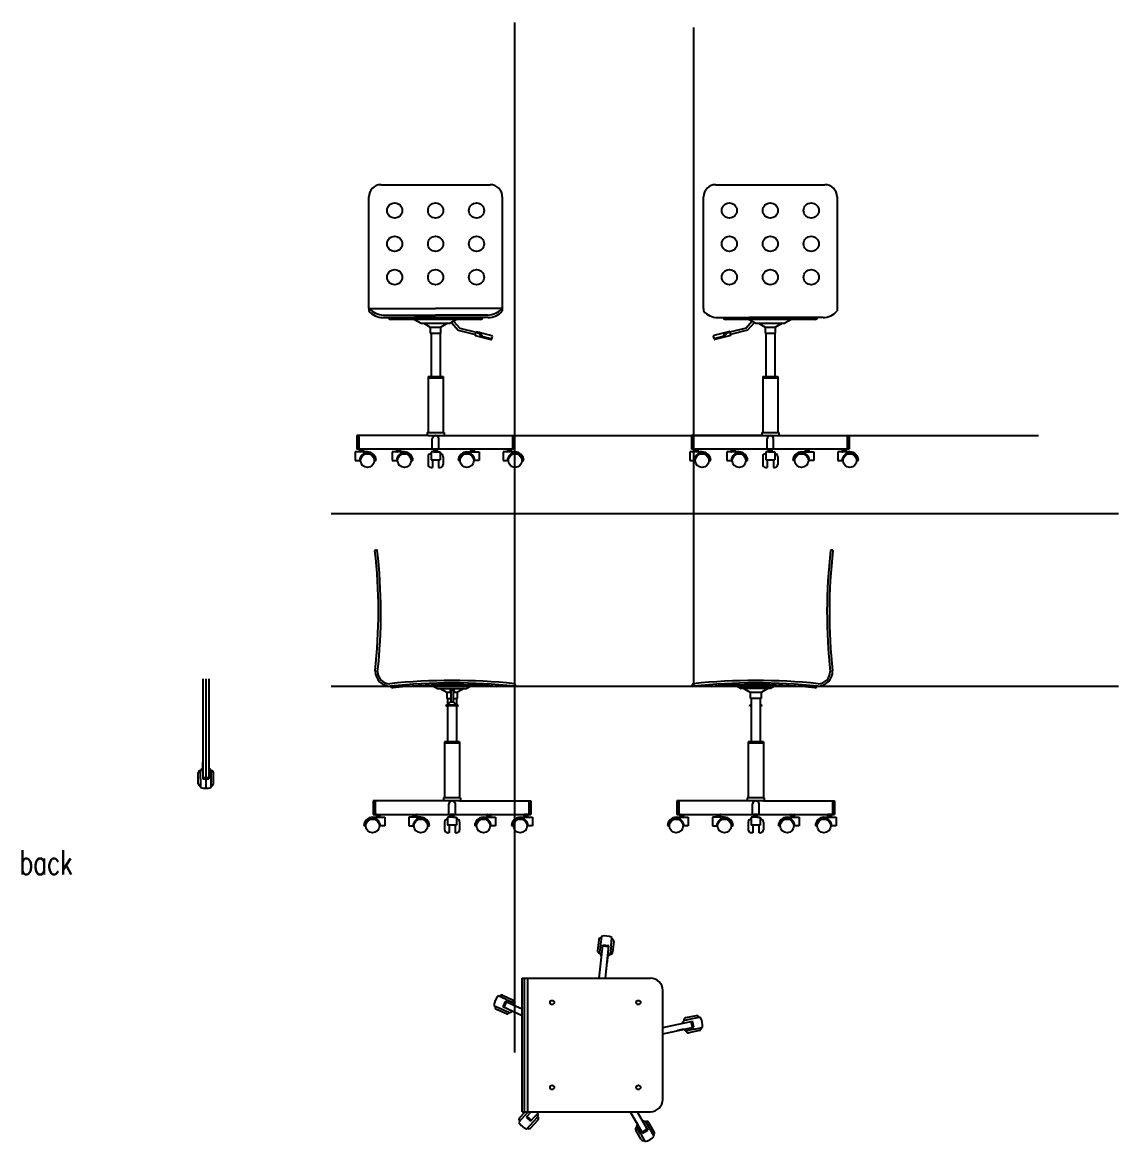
# Model space of a CAD drawing. Header units: millimetres. Extents: x 1638 to 3729, y -103 to 619.
# Drawn here: x 3367.2 to 3728.7, y 250.1 to 619.1 of the extents above; entities that cross this region are included whole.
import ezdxf

# ---------------------------------------------------------------- set-up
doc = ezdxf.new("R2010")
doc.units = ezdxf.units.MM
doc.header["$LTSCALE"] = 100
doc.linetypes.add('CONTINUA', pattern=[0])
doc.layers.get('0').update_dxf_attribs({"plot": 0})
doc.layers.add('PGF-ARREDO', color=73, linetype='Continuous')
doc.layers.add('TESTI', color=8, linetype='Continuous')
doc.styles.add('dim', font='romans.shx', dxfattribs={"width": 0.7})

msp = doc.modelspace()

# ---------------------------------------------------------------- linework, layer by layer
for p, q in [((3485.44, 565.58), (3521.44, 565.58)), ((3595.83, 565.58), (3631.83, 565.58)), ((3481.44, 524.75), (3481.44, 561.58)), ((3525.44, 561.58), (3525.44, 524.75)), ((3591.83, 524.75), (3591.83, 561.58)), ((3635.83, 561.58), (3635.83, 524.75))]:
    msp.add_line(p, q)
for centre, start, end in [((3485.44, 561.58), 90, 180), ((3521.44, 561.58), 0, 90), ((3595.83, 561.58), 90, 180), ((3631.83, 561.58), 0, 90)]:
    msp.add_arc(centre, 4, start, end)
at = {"layer": 'PGF-ARREDO', "color": 7, "linetype": 'CONTINUA', "ltscale": 0.1}
for p, q in [((3481.44, 524.75), (3503.44, 524.75)), ((3481.44, 524.75), (3481.44, 523.95)), ((3525.44, 524.75), (3503.44, 524.75)), ((3525.44, 524.75), (3525.44, 523.95)), ((3591.83, 524.75), (3591.83, 523.95)), ((3635.83, 524.75), (3635.83, 523.95)), ((3486.06, 521.75), (3503.44, 521.75)), ((3486.22, 522.55), (3503.44, 522.55)), ((3518.24, 521.15), (3488.64, 521.15)), ((3503.44, 521.75), (3496.44, 521.75)), ((3496.44, 521.15), (3498.63, 519.91)), ((3520.67, 522.55), (3503.44, 522.55)), ((3520.82, 521.75), (3503.44, 521.75)), ((3503.44, 521.75), (3510.44, 521.75)), ((3510.44, 521.15), (3508.26, 519.91)), ((3509.38, 520.55), (3511.38, 518.29)), ((3596.45, 521.75), (3613.83, 521.75)), ((3628.63, 521.15), (3599.03, 521.15)), ((3607.89, 520.55), (3605.9, 518.29)), ((3613.83, 521.75), (3606.83, 521.75)), ((3606.83, 521.15), (3609.01, 519.91)), ((3631.21, 521.75), (3613.83, 521.75)), ((3613.83, 521.75), (3620.83, 521.75)), ((3620.83, 521.15), (3618.64, 519.91)), ((3498.63, 519.91), (3508.26, 519.91)), ((3499.51, 519.91), (3501.69, 518.66)), ((3501.69, 518.66), (3501.69, 516.66)), ((3501.69, 518.66), (3505.19, 518.66)), ((3501.69, 516.66), (3505.19, 516.66)), ((3501.94, 516.66), (3501.94, 502.37)), ((3504.94, 516.66), (3504.94, 502.37)), ((3507.38, 519.91), (3505.19, 518.66)), ((3505.19, 516.66), (3505.19, 518.66)), ((3508.7, 520.16), (3510.93, 517.58)), ((3510.93, 517.58), (3516.57, 516.15)), ((3511.38, 518.29), (3516.77, 516.93)), ((3516.49, 515.85), (3516.82, 517.15)), ((3516.75, 516.86), (3517.76, 516.61)), ((3516.82, 517.15), (3517.93, 516.88)), ((3516.82, 517.15), (3522.02, 515.84)), ((3518.03, 516.81), (3519.07, 515.5)), ((3600.45, 517.15), (3595.25, 515.84)), ((3599.24, 516.81), (3598.2, 515.5)), ((3600.45, 517.15), (3599.34, 516.88)), ((3600.52, 516.86), (3599.52, 516.61)), ((3600.78, 515.85), (3600.45, 517.15)), ((3605.9, 518.29), (3600.5, 516.93)), ((3606.34, 517.58), (3600.7, 516.15)), ((3608.57, 520.16), (3606.34, 517.58)), ((3609.01, 519.91), (3618.64, 519.91)), ((3609.89, 519.91), (3612.08, 518.66)), ((3612.08, 518.66), (3612.08, 516.66)), ((3612.08, 518.66), (3615.58, 518.66)), ((3612.08, 516.66), (3615.58, 516.66)), ((3612.33, 516.66), (3612.33, 502.37)), ((3615.33, 516.66), (3615.33, 502.37)), ((3617.76, 519.91), (3615.58, 518.66)), ((3615.58, 516.66), (3615.58, 518.66)), ((3516.49, 515.85), (3521.69, 514.53)), ((3517.86, 516.54), (3518.9, 515.24)), ((3519.07, 515.5), (3521.76, 514.82)), ((3519.07, 515.5), (3520.07, 515.25)), ((3521.93, 514.68), (3522.17, 515.6)), ((3595.34, 514.68), (3595.1, 515.6)), ((3598.2, 515.5), (3595.51, 514.82)), ((3600.78, 515.85), (3595.58, 514.53)), ((3598.2, 515.5), (3597.2, 515.25)), ((3599.41, 516.54), (3598.37, 515.24)), ((3500.94, 502.37), (3505.94, 502.37)), ((3500.94, 502.37), (3500.94, 483.87)), ((3500.94, 502.37), (3500.94, 501.87)), ((3500.94, 501.87), (3505.94, 501.87)), ((3504.94, 502.37), (3505.94, 502.37)), ((3505.94, 502.37), (3505.94, 483.87)), ((3611.33, 502.37), (3616.33, 502.37)), ((3611.33, 502.37), (3611.33, 483.87)), ((3611.33, 502.37), (3611.33, 501.87)), ((3611.33, 501.87), (3616.33, 501.87)), ((3616.33, 502.37), (3616.33, 483.87)), ((3500.64, 483.87), (3506.24, 483.87)), ((3500.64, 483.87), (3500.64, 482.87)), ((3506.24, 483.87), (3506.24, 482.87)), ((3611.03, 483.87), (3616.63, 483.87)), ((3611.03, 483.87), (3611.03, 482.87)), ((3616.63, 483.87), (3616.63, 482.87)), ((3500.94, 482.87), (3477.44, 482.87)), ((3477.44, 482.87), (3477.44, 478.37)), ((3478.09, 482.87), (3478.09, 478.37)), ((3500.94, 482.87), (3505.94, 482.87)), ((3502.36, 478.37), (3502.36, 481.85)), ((3504.53, 478.37), (3504.53, 481.85)), ((3505.94, 482.87), (3529.44, 482.87)), ((3528.79, 482.87), (3528.79, 478.37)), ((3529.44, 482.87), (3529.44, 478.37)), ((3611.33, 482.87), (3587.83, 482.87)), ((3587.83, 482.87), (3587.83, 478.37)), ((3588.48, 482.87), (3588.48, 478.37)), ((3611.33, 482.87), (3616.33, 482.87)), ((3612.74, 478.37), (3612.74, 481.85)), ((3614.91, 478.37), (3614.91, 481.85)), ((3616.33, 482.87), (3639.83, 482.87)), ((3639.18, 482.87), (3639.18, 478.37)), ((3639.83, 482.87), (3639.83, 478.37)), ((3476.94, 477.47), (3476.94, 474.62)), ((3480.94, 477.47), (3476.94, 477.47)), ((3529.44, 478.37), (3477.44, 478.37)), ((3478.48, 477.97), (3478.48, 478.27)), ((3478.48, 477.77), (3478.48, 477.57)), ((3478.58, 478.37), (3479.58, 478.37)), ((3478.58, 477.87), (3479.58, 477.87)), ((3479.58, 477.87), (3478.58, 477.87)), ((3479.58, 477.47), (3478.58, 477.47)), ((3479.68, 477.97), (3479.68, 478.27)), ((3479.68, 477.77), (3479.68, 477.57)), ((3489.13, 477.47), (3489.13, 474.62)), ((3493.13, 477.47), (3489.13, 477.47)), ((3490.66, 477.97), (3490.66, 478.27)), ((3490.66, 477.77), (3490.66, 477.57)), ((3490.76, 478.37), (3491.76, 478.37)), ((3491.76, 477.87), (3490.76, 477.87)), ((3490.76, 477.87), (3491.76, 477.87)), ((3491.86, 477.97), (3491.86, 478.27)), ((3491.86, 477.77), (3491.86, 477.57)), ((3501.94, 477.47), (3501.94, 474.84)), ((3502.94, 477.47), (3501.94, 477.47)), ((3501.94, 476.87), (3501.94, 476.87)), ((3502.84, 477.97), (3502.84, 478.27)), ((3502.84, 477.77), (3502.84, 477.57)), ((3502.94, 478.37), (3503.94, 478.37)), ((3502.94, 477.87), (3503.94, 477.87)), ((3503.94, 477.87), (3502.94, 477.87)), ((3502.94, 477.47), (3503.94, 477.47)), ((3503.94, 477.47), (3504.94, 477.47)), ((3504.04, 477.97), (3504.04, 478.27)), ((3504.04, 477.77), (3504.04, 477.57)), ((3504.94, 477.47), (3504.94, 474.84)), ((3504.94, 476.87), (3504.94, 476.87)), ((3513.76, 477.47), (3517.76, 477.47)), ((3515.03, 477.97), (3515.03, 478.27)), ((3515.03, 477.77), (3515.03, 477.57)), ((3516.13, 478.37), (3515.13, 478.37)), ((3515.13, 477.87), (3516.13, 477.87)), ((3516.13, 477.87), (3515.13, 477.87)), ((3516.23, 477.97), (3516.23, 478.27)), ((3516.23, 477.77), (3516.23, 477.57)), ((3517.76, 477.47), (3517.76, 474.62)), ((3525.68, 477.47), (3525.68, 474.62)), ((3529.68, 477.47), (3525.68, 477.47)), ((3527.21, 477.97), (3527.21, 478.27)), ((3527.21, 477.77), (3527.21, 477.57)), ((3528.31, 477.87), (3527.31, 477.87)), ((3527.31, 477.87), (3528.31, 477.87)), ((3528.41, 477.97), (3528.41, 478.27)), ((3528.41, 477.77), (3528.41, 477.57)), ((3587.33, 477.47), (3587.33, 474.62)), ((3591.33, 477.47), (3587.33, 477.47)), ((3639.83, 478.37), (3587.83, 478.37)), ((3588.86, 477.97), (3588.86, 478.27)), ((3588.86, 477.77), (3588.86, 477.57)), ((3588.96, 478.37), (3589.96, 478.37)), ((3588.96, 477.87), (3589.96, 477.87)), ((3589.96, 477.87), (3588.96, 477.87)), ((3589.96, 477.47), (3588.96, 477.47)), ((3590.06, 477.97), (3590.06, 478.27)), ((3590.06, 477.77), (3590.06, 477.57)), ((3599.51, 477.47), (3599.51, 474.62)), ((3603.51, 477.47), (3599.51, 477.47)), ((3601.04, 477.97), (3601.04, 478.27)), ((3601.04, 477.77), (3601.04, 477.57)), ((3601.14, 478.37), (3602.14, 478.37)), ((3602.14, 477.87), (3601.14, 477.87)), ((3601.14, 477.87), (3602.14, 477.87)), ((3602.24, 477.97), (3602.24, 478.27)), ((3602.24, 477.77), (3602.24, 477.57)), ((3612.33, 477.47), (3612.33, 474.84)), ((3613.33, 477.47), (3612.33, 477.47)), ((3612.33, 476.87), (3612.33, 476.87)), ((3613.23, 477.97), (3613.23, 478.27)), ((3613.23, 477.77), (3613.23, 477.57)), ((3613.33, 478.37), (3614.33, 478.37)), ((3613.33, 477.87), (3614.33, 477.87)), ((3614.33, 477.87), (3613.33, 477.87)), ((3613.33, 477.47), (3614.33, 477.47)), ((3614.33, 477.47), (3615.33, 477.47)), ((3614.43, 477.97), (3614.43, 478.27)), ((3614.43, 477.77), (3614.43, 477.57)), ((3615.33, 477.47), (3615.33, 474.84)), ((3615.33, 476.87), (3615.33, 476.87)), ((3624.14, 477.47), (3628.14, 477.47)), ((3625.41, 477.97), (3625.41, 478.27)), ((3625.41, 477.77), (3625.41, 477.57)), ((3626.51, 478.37), (3625.51, 478.37)), ((3625.51, 477.87), (3626.51, 477.87)), ((3626.51, 477.87), (3625.51, 477.87)), ((3626.61, 477.97), (3626.61, 478.27)), ((3626.61, 477.77), (3626.61, 477.57)), ((3628.14, 477.47), (3628.14, 474.62)), ((3636.06, 477.47), (3636.06, 474.62)), ((3640.06, 477.47), (3636.06, 477.47)), ((3637.6, 477.97), (3637.6, 478.27)), ((3637.6, 477.77), (3637.6, 477.57)), ((3638.7, 477.87), (3637.7, 477.87)), ((3637.7, 477.87), (3638.7, 477.87)), ((3638.8, 477.97), (3638.8, 478.27)), ((3638.8, 477.77), (3638.8, 477.57)), ((3476.94, 474.62), (3478.39, 474.62)), ((3483.49, 474.62), (3483.79, 474.62)), ((3489.13, 474.62), (3490.58, 474.62)), ((3495.68, 474.62), (3495.98, 474.62)), ((3500.94, 475.87), (3500.94, 473.37)), ((3501.94, 474.84), (3504.94, 474.84)), ((3501.94, 472.37), (3502.44, 472.37)), ((3502.44, 474.84), (3502.44, 472.37)), ((3504.44, 474.84), (3504.44, 472.37)), ((3504.44, 472.37), (3504.94, 472.37)), ((3505.94, 475.87), (3505.94, 473.37)), ((3511.21, 474.62), (3510.91, 474.62)), ((3517.76, 474.62), (3516.31, 474.62)), ((3525.68, 474.62), (3527.13, 474.62)), ((3532.23, 474.62), (3532.53, 474.62)), ((3587.33, 474.62), (3588.78, 474.62)), ((3593.88, 474.62), (3594.18, 474.62)), ((3599.51, 474.62), (3600.96, 474.62)), ((3606.06, 474.62), (3606.36, 474.62)), ((3611.33, 475.87), (3611.33, 473.37)), ((3612.33, 474.84), (3615.33, 474.84)), ((3612.33, 472.37), (3612.83, 472.37)), ((3612.83, 474.84), (3612.83, 472.37)), ((3614.83, 474.84), (3614.83, 472.37)), ((3614.83, 472.37), (3615.33, 472.37)), ((3616.33, 475.87), (3616.33, 473.37)), ((3621.59, 474.62), (3621.29, 474.62)), ((3628.14, 474.62), (3626.69, 474.62)), ((3636.06, 474.62), (3637.51, 474.62)), ((3642.61, 474.62), (3642.91, 474.62)), ((3483.61, 445.13), (3484.01, 445.13)), ((3634.29, 445.13), (3633.89, 445.13)), ((3426.68, 402.66), (3426.68, 369.68)), ((3427.68, 402.66), (3427.68, 366.56)), ((3428.68, 402.66), (3428.68, 369.68)), ((3502.08, 400.59), (3504.06, 399.46)), ((3504.06, 399.46), (3513.69, 399.46)), ((3504.94, 399.46), (3507.12, 398.22)), ((3508.26, 399.28), (3508.19, 398.43)), ((3508.47, 398.85), (3508.47, 395.06)), ((3508.67, 399.05), (3509.07, 399.05)), ((3509.27, 398.85), (3509.27, 395.06)), ((3509.49, 399.28), (3509.56, 398.43)), ((3512.81, 399.46), (3510.62, 398.22)), ((3515.68, 400.6), (3513.69, 399.46)), ((3602.22, 400.59), (3604.21, 399.46)), ((3613.84, 399.46), (3604.21, 399.46)), ((3605.09, 399.46), (3607.28, 398.21)), ((3612.96, 399.46), (3610.78, 398.21)), ((3615.82, 400.59), (3613.84, 399.46)), ((3506.89, 393.91), (3508.47, 395.06)), ((3507.12, 398.22), (3507.12, 396.22)), ((3507.12, 398.22), (3508.47, 398.22)), ((3507.12, 396.22), (3508.47, 396.22)), ((3507.37, 396.22), (3507.37, 394.27)), ((3508.47, 395.06), (3509.27, 395.06)), ((3509.27, 398.22), (3510.62, 398.22)), ((3509.27, 398.22), (3510.62, 398.22)), ((3509.27, 396.22), (3510.62, 396.22)), ((3510.86, 393.91), (3509.27, 395.06)), ((3510.37, 396.22), (3510.37, 394.27)), ((3510.62, 396.22), (3510.62, 398.22)), ((3610.78, 398.21), (3607.28, 398.21)), ((3607.28, 396.21), (3607.28, 398.21)), ((3610.78, 396.21), (3607.28, 396.21)), ((3607.53, 396.21), (3607.53, 381.93)), ((3610.53, 396.21), (3610.53, 381.93)), ((3610.78, 398.21), (3610.78, 396.21)), ((3506.89, 393.7), (3506.89, 393.91)), ((3507.37, 393.75), (3507.37, 381.93)), ((3510.37, 393.75), (3510.37, 381.93)), ((3510.86, 393.7), (3510.86, 393.91)), ((3607.04, 393.91), (3607.53, 394.26)), ((3607.04, 393.7), (3607.04, 393.91)), ((3611.01, 393.91), (3610.53, 394.26)), ((3611.01, 393.7), (3611.01, 393.91)), ((3506.37, 381.93), (3506.37, 363.43)), ((3511.37, 381.93), (3506.37, 381.93)), ((3511.37, 381.43), (3506.37, 381.43)), ((3511.37, 381.93), (3511.37, 363.43)), ((3511.37, 381.93), (3511.37, 381.43)), ((3606.53, 381.93), (3606.53, 363.43)), ((3611.53, 381.93), (3606.53, 381.93)), ((3611.53, 381.43), (3606.53, 381.43)), ((3611.53, 381.93), (3611.53, 363.43)), ((3611.53, 381.93), (3611.53, 381.43)), ((3426.68, 373.16), (3426.68, 375.16)), ((3425.18, 368.08), (3425.18, 371.68)), ((3425.93, 369.66), (3425.93, 372.2)), ((3425.93, 369.66), (3425.93, 366.86)), ((3426.68, 370.08), (3428.68, 370.08)), ((3426.68, 369.68), (3428.68, 369.68)), ((3429.43, 366.86), (3429.43, 372.2)), ((3430.18, 368.08), (3430.18, 371.68)), ((3427.68, 366.86), (3427.68, 366.56)), ((3506.37, 362.43), (3482.87, 362.43)), ((3482.87, 362.43), (3482.87, 357.93)), ((3483.52, 362.43), (3483.52, 357.93)), ((3506.07, 363.43), (3506.07, 362.43)), ((3511.67, 363.43), (3506.07, 363.43)), ((3511.37, 362.43), (3506.37, 362.43)), ((3511.37, 362.43), (3534.87, 362.43)), ((3511.67, 363.43), (3511.67, 362.43)), ((3534.22, 362.43), (3534.22, 357.93)), ((3534.87, 362.43), (3534.87, 357.93)), ((3606.53, 362.43), (3583.03, 362.43)), ((3583.03, 362.43), (3583.03, 357.93)), ((3583.68, 362.43), (3583.68, 357.93)), ((3606.23, 363.43), (3606.23, 362.43)), ((3611.83, 363.43), (3606.23, 363.43)), ((3611.53, 362.43), (3606.53, 362.43)), ((3611.53, 362.43), (3635.03, 362.43)), ((3611.83, 363.43), (3611.83, 362.43)), ((3634.38, 362.43), (3634.38, 357.93)), ((3635.03, 362.43), (3635.03, 357.93)), ((3507.79, 357.93), (3507.79, 361.4)), ((3509.96, 357.93), (3509.96, 361.4)), ((3607.94, 357.93), (3607.94, 361.4)), ((3610.11, 357.93), (3610.11, 361.4)), ((3482.64, 357.03), (3486.64, 357.03)), ((3482.87, 357.93), (3534.87, 357.93)), ((3483.91, 357.53), (3483.91, 357.83)), ((3483.91, 357.33), (3483.91, 357.13)), ((3484.01, 357.43), (3485.01, 357.43)), ((3485.01, 357.43), (3484.01, 357.43)), ((3485.11, 357.53), (3485.11, 357.83)), ((3485.11, 357.33), (3485.11, 357.13)), ((3486.64, 357.03), (3486.64, 354.18)), ((3494.56, 357.03), (3494.56, 354.18)), ((3498.56, 357.03), (3494.56, 357.03)), ((3496.09, 357.53), (3496.09, 357.83)), ((3496.09, 357.33), (3496.09, 357.13)), ((3497.19, 357.43), (3496.19, 357.43)), ((3496.19, 357.43), (3497.19, 357.43)), ((3497.29, 357.53), (3497.29, 357.83)), ((3497.29, 357.33), (3497.29, 357.13)), ((3506.37, 355.43), (3506.37, 352.93)), ((3507.37, 357.03), (3507.37, 354.4)), ((3508.37, 357.03), (3507.37, 357.03)), ((3507.37, 356.43), (3507.37, 356.43)), ((3510.37, 354.4), (3507.37, 354.4)), ((3507.87, 354.4), (3507.87, 351.93)), ((3508.27, 357.53), (3508.27, 357.83)), ((3508.27, 357.33), (3508.27, 357.13)), ((3509.37, 357.93), (3508.37, 357.93)), ((3509.37, 357.43), (3508.37, 357.43)), ((3508.37, 357.43), (3509.37, 357.43)), ((3509.37, 357.03), (3508.37, 357.03)), ((3509.37, 357.03), (3510.37, 357.03)), ((3509.47, 357.53), (3509.47, 357.83)), ((3509.47, 357.33), (3509.47, 357.13)), ((3509.87, 354.4), (3509.87, 351.93)), ((3510.37, 357.03), (3510.37, 354.4)), ((3510.37, 356.43), (3510.37, 356.43)), ((3511.37, 355.43), (3511.37, 352.93)), ((3519.19, 357.03), (3523.19, 357.03)), ((3520.46, 357.53), (3520.46, 357.83)), ((3520.46, 357.33), (3520.46, 357.13)), ((3520.56, 357.43), (3521.56, 357.43)), ((3521.56, 357.43), (3520.56, 357.43)), ((3521.66, 357.53), (3521.66, 357.83)), ((3521.66, 357.33), (3521.66, 357.13)), ((3523.19, 357.03), (3523.19, 354.18)), ((3531.37, 357.03), (3535.37, 357.03)), ((3532.64, 357.53), (3532.64, 357.83)), ((3532.64, 357.33), (3532.64, 357.13)), ((3533.74, 357.93), (3532.74, 357.93)), ((3533.74, 357.43), (3532.74, 357.43)), ((3532.74, 357.43), (3533.74, 357.43)), ((3532.74, 357.03), (3533.74, 357.03)), ((3533.84, 357.53), (3533.84, 357.83)), ((3533.84, 357.33), (3533.84, 357.13)), ((3535.37, 357.03), (3535.37, 354.18)), ((3582.79, 357.03), (3586.79, 357.03)), ((3583.03, 357.93), (3635.03, 357.93)), ((3584.06, 357.53), (3584.06, 357.83)), ((3584.06, 357.33), (3584.06, 357.13)), ((3584.16, 357.43), (3585.16, 357.43)), ((3585.16, 357.43), (3584.16, 357.43)), ((3585.26, 357.53), (3585.26, 357.83)), ((3585.26, 357.33), (3585.26, 357.13)), ((3586.79, 357.03), (3586.79, 354.18)), ((3594.71, 357.03), (3594.71, 354.18)), ((3598.71, 357.03), (3594.71, 357.03)), ((3596.24, 357.53), (3596.24, 357.83)), ((3596.24, 357.33), (3596.24, 357.13)), ((3597.34, 357.43), (3596.34, 357.43)), ((3596.34, 357.43), (3597.34, 357.43)), ((3597.44, 357.53), (3597.44, 357.83)), ((3597.44, 357.33), (3597.44, 357.13)), ((3606.53, 355.43), (3606.53, 352.93)), ((3607.53, 357.03), (3607.53, 354.39)), ((3608.53, 357.03), (3607.53, 357.03)), ((3607.53, 356.43), (3607.53, 356.43)), ((3610.53, 354.39), (3607.53, 354.39)), ((3608.03, 354.39), (3608.03, 351.93)), ((3608.43, 357.53), (3608.43, 357.83)), ((3608.43, 357.33), (3608.43, 357.13)), ((3609.53, 357.93), (3608.53, 357.93)), ((3609.53, 357.43), (3608.53, 357.43)), ((3608.53, 357.43), (3609.53, 357.43)), ((3609.53, 357.03), (3608.53, 357.03)), ((3609.53, 357.03), (3610.53, 357.03)), ((3609.63, 357.53), (3609.63, 357.83)), ((3609.63, 357.33), (3609.63, 357.13)), ((3610.03, 354.39), (3610.03, 351.93)), ((3610.53, 357.03), (3610.53, 354.39)), ((3610.53, 356.43), (3610.53, 356.43)), ((3611.53, 355.43), (3611.53, 352.93)), ((3619.34, 357.03), (3623.34, 357.03)), ((3620.61, 357.53), (3620.61, 357.83)), ((3620.61, 357.33), (3620.61, 357.13)), ((3620.71, 357.43), (3621.71, 357.43)), ((3621.71, 357.43), (3620.71, 357.43)), ((3621.81, 357.53), (3621.81, 357.83)), ((3621.81, 357.33), (3621.81, 357.13)), ((3623.34, 357.03), (3623.34, 354.18)), ((3631.53, 357.03), (3635.53, 357.03)), ((3632.79, 357.53), (3632.79, 357.83)), ((3632.79, 357.33), (3632.79, 357.13)), ((3633.89, 357.93), (3632.89, 357.93)), ((3633.89, 357.43), (3632.89, 357.43)), ((3632.89, 357.43), (3633.89, 357.43)), ((3632.89, 357.03), (3633.89, 357.03)), ((3633.99, 357.53), (3633.99, 357.83)), ((3633.99, 357.33), (3633.99, 357.13)), ((3635.53, 357.03), (3635.53, 354.18)), ((3480.09, 354.18), (3479.79, 354.18)), ((3486.64, 354.18), (3485.19, 354.18)), ((3494.56, 354.18), (3496.01, 354.18)), ((3501.11, 354.18), (3501.41, 354.18)), ((3507.87, 351.93), (3507.37, 351.93)), ((3510.37, 351.93), (3509.87, 351.93)), ((3516.64, 354.18), (3516.34, 354.18)), ((3523.19, 354.18), (3521.74, 354.18)), ((3528.82, 354.18), (3528.52, 354.18)), ((3535.37, 354.18), (3533.92, 354.18)), ((3580.24, 354.18), (3579.94, 354.18)), ((3586.79, 354.18), (3585.34, 354.18)), ((3594.71, 354.18), (3596.16, 354.18)), ((3601.26, 354.18), (3601.56, 354.18)), ((3608.03, 351.93), (3607.53, 351.93)), ((3610.53, 351.93), (3610.03, 351.93)), ((3616.79, 354.18), (3616.49, 354.18)), ((3623.34, 354.18), (3621.89, 354.18)), ((3628.98, 354.18), (3628.68, 354.18)), ((3635.53, 354.18), (3634.08, 354.18)), ((3558.1, 317.75), (3557.54, 312.44)), ((3561.29, 314.6), (3561.58, 317.39)), ((3557.23, 316.62), (3556.85, 313.04)), ((3557.41, 303.96), (3558.55, 314.87)), ((3560.5, 314.27), (3558.51, 314.48)), ((3560.54, 314.66), (3558.55, 314.87)), ((3559.42, 303.96), (3560.54, 314.66)), ((3561.29, 314.6), (3561.02, 312.07)), ((3562.2, 316.1), (3561.83, 312.52)), ((3560.18, 311.2), (3559.97, 309.21)), ((3532, 259.96), (3532, 303.96)), ((3532, 303.96), (3574.33, 303.96)), ((3532.81, 259.96), (3532.81, 303.96)), ((3533.87, 259.96), (3533.87, 303.96)), ((3578.33, 263.96), (3578.33, 299.96)), ((3526.67, 296.99), (3524.11, 298.12)), ((3525.52, 298.32), (3528.81, 296.85)), ((3526.37, 296.29), (3525.56, 294.47)), ((3526.74, 296.13), (3525.93, 294.3)), ((3532, 293.79), (3526.37, 296.29)), ((3526.67, 296.99), (3528.99, 295.95)), ((3522.68, 294.93), (3527.56, 292.75)), ((3523.49, 293.75), (3526.78, 292.28)), ((3532, 291.6), (3525.56, 294.47)), ((3589.41, 291.6), (3585.89, 290.85)), ((3578.33, 287.71), (3588.16, 289.8)), ((3578.33, 285.67), (3588.57, 287.84)), ((3590.75, 291.12), (3585.53, 290.01)), ((3588.18, 287.76), (3587.77, 289.72)), ((3588.57, 287.84), (3588.16, 289.8)), ((3585.16, 287.12), (3583.21, 286.7)), ((3588.74, 287.11), (3586.26, 286.59)), ((3590.45, 286.71), (3586.93, 285.96)), ((3588.74, 287.11), (3591.48, 287.7)), ((3532.72, 258.61), (3530.85, 256.53)), ((3531.1, 257.94), (3532.93, 259.96)), ((3532, 259.96), (3574.33, 259.96)), ((3532.72, 258.61), (3533.94, 259.96)), ((3534.95, 259.96), (3533.29, 258.12)), ((3533.55, 258.42), (3535.04, 257.08)), ((3537.64, 259.96), (3534.77, 256.78)), ((3567.65, 259.96), (3571.73, 252.9)), ((3569.96, 259.96), (3573.46, 253.9)), ((3533.29, 258.12), (3534.77, 256.78)), ((3533.45, 254.19), (3537.02, 258.16)), ((3534.82, 254.59), (3537.23, 257.27)), ((3569.98, 255.92), (3568.98, 257.65)), ((3571.09, 252.51), (3569.81, 254.71)), ((3575.52, 251.84), (3572.85, 256.46)), ((3575.56, 253.26), (3573.76, 256.38)), ((3571.23, 250.76), (3569.43, 253.88)), ((3571.09, 252.51), (3572.49, 250.09)), ((3571.53, 253.25), (3573.26, 254.25)), ((3571.73, 252.9), (3573.46, 253.9))]:
    msp.add_line(p, q, dxfattribs=at)
for centre, radius in [((3489.94, 557.08), 2.5), ((3503.44, 557.08), 2.5), ((3516.94, 557.08), 2.5), ((3600.33, 557.08), 2.5), ((3613.83, 557.08), 2.5), ((3627.33, 557.08), 2.5), ((3489.94, 546.08), 2.5), ((3503.44, 546.08), 2.5), ((3516.94, 546.08), 2.5), ((3600.33, 546.08), 2.5), ((3613.83, 546.08), 2.5), ((3627.33, 546.08), 2.5), ((3489.94, 535.08), 2.5), ((3503.44, 535.08), 2.5), ((3516.94, 535.08), 2.5), ((3600.33, 535.08), 2.5), ((3613.83, 535.08), 2.5), ((3627.33, 535.08), 2.5), ((3480.94, 474.62), 2.25), ((3493.13, 474.62), 2.25), ((3513.76, 474.62), 2.25), ((3529.68, 474.62), 2.25), ((3591.33, 474.62), 2.25), ((3603.51, 474.62), 2.25), ((3624.14, 474.62), 2.25), ((3640.06, 474.62), 2.25), ((3482.64, 354.18), 2.25), ((3498.56, 354.18), 2.25), ((3519.19, 354.18), 2.25), ((3531.37, 354.18), 2.25), ((3582.79, 354.18), 2.25), ((3598.71, 354.18), 2.25), ((3619.34, 354.18), 2.25), ((3631.53, 354.18), 2.25), ((3541.87, 295.96), 0.7), ((3570.33, 295.96), 0.7), ((3541.87, 267.96), 0.7), ((3570.33, 267.96), 0.7)]:
    msp.add_circle(centre, radius, dxfattribs=at)
for centre, radius, start, end in [((3487.22, 531), 8.51, 227.2738, 263.2426), ((3519.67, 531), 8.51, 276.7574, 312.7262), ((3486.23, 528.05), 6.31, 220.6087, 268.4559), ((3488.64, 521.85), 0.7, 188.1852, 270), ((3518.24, 521.85), 0.7, 270, 351.8148), ((3520.65, 528.05), 6.31, 271.5441, 319.3913), ((3596.62, 528.05), 6.31, 220.6087, 268.4559), ((3599.03, 521.85), 0.7, 188.1852, 270), ((3628.63, 521.85), 0.7, 270, 351.8148), ((3631.04, 528.05), 6.31, 271.5441, 319.3913), ((3517.88, 516.68), 0.2, 38.4757, 75.8156), ((3599.39, 516.68), 0.2, 104.1844, 141.5243), ((3517.71, 516.42), 0.2, 38.4757, 75.8156), ((3521.74, 514.73), 0.2, 255.8156, 345.8156), ((3521.71, 514.63), 0.2, 0.2931, 75.8156), ((3521.97, 515.65), 0.2, 345.8156, 75.8156), ((3595.3, 515.65), 0.2, 104.1844, 194.1844), ((3595.53, 514.73), 0.2, 194.1844, 284.1844), ((3595.56, 514.63), 0.2, 104.1844, 179.7069), ((3599.56, 516.42), 0.2, 104.1844, 141.5243), ((3503.44, 481.79), 1.08, 3.1218, 176.8782), ((3613.83, 481.79), 1.08, 3.1218, 176.8782), ((3480.94, 474.62), 2.55, 0, 180), ((3478.58, 478.27), 0.1, 90, 180), ((3478.58, 477.97), 0.1, 180, 270), ((3478.58, 477.77), 0.1, 90, 180), ((3478.58, 477.57), 0.1, 180, 270), ((3479.58, 478.27), 0.1, 0, 90), ((3479.58, 477.97), 0.1, 270, 0), ((3479.58, 477.77), 0.1, 360, 90), ((3479.58, 477.57), 0.1, 270, 360), ((3480.94, 474.62), 2.85, 0, 90), ((3493.13, 474.62), 2.55, 0, 180), ((3490.76, 478.27), 0.1, 90, 180), ((3490.76, 477.97), 0.1, 180, 270), ((3490.76, 477.77), 0.1, 90, 180), ((3490.76, 477.57), 0.1, 180, 270), ((3491.76, 478.27), 0.1, 0, 90), ((3491.76, 477.97), 0.1, 270, 0), ((3491.76, 477.77), 0.1, 0, 90), ((3491.76, 477.57), 0.1, 270, 0), ((3493.13, 474.62), 2.85, 0, 90), ((3501.94, 475.87), 1, 90, 180), ((3502.94, 478.27), 0.1, 90, 180), ((3502.94, 477.97), 0.1, 180, 270), ((3502.94, 477.77), 0.1, 90, 180), ((3502.94, 477.57), 0.1, 180, 270), ((3503.94, 478.27), 0.1, 0, 90), ((3503.94, 477.97), 0.1, 270, 0), ((3503.94, 477.77), 0.1, 360, 90), ((3503.94, 477.57), 0.1, 270, 360), ((3504.94, 475.87), 1, 360, 90), ((3513.76, 474.62), 2.85, 90, 180), ((3513.76, 474.62), 2.55, 0, 180), ((3515.13, 478.27), 0.1, 90, 180), ((3515.13, 477.97), 0.1, 180, 270), ((3515.13, 477.77), 0.1, 90, 180), ((3515.13, 477.57), 0.1, 180, 270), ((3516.13, 478.27), 0.1, 0, 90), ((3516.13, 477.97), 0.1, 270, 0), ((3516.13, 477.77), 0.1, 360, 90), ((3516.13, 477.57), 0.1, 270, 360), ((3529.68, 474.62), 2.55, 0, 180), ((3527.31, 478.27), 0.1, 90, 180), ((3527.31, 477.97), 0.1, 180, 270), ((3527.31, 477.77), 0.1, 90, 180), ((3527.31, 477.57), 0.1, 180, 270), ((3528.31, 478.27), 0.1, 0, 90), ((3528.31, 477.97), 0.1, 270, 0), ((3528.31, 477.77), 0.1, 0, 90), ((3528.31, 477.57), 0.1, 270, 0), ((3529.68, 474.62), 2.85, 0, 90), ((3591.33, 474.62), 2.55, 0, 180), ((3588.96, 478.27), 0.1, 90, 180), ((3588.96, 477.97), 0.1, 180, 270), ((3588.96, 477.77), 0.1, 90, 180), ((3588.96, 477.57), 0.1, 180, 270), ((3589.96, 478.27), 0.1, 0, 90), ((3589.96, 477.97), 0.1, 270, 0), ((3589.96, 477.77), 0.1, 360, 90), ((3589.96, 477.57), 0.1, 270, 360), ((3591.33, 474.62), 2.85, 0, 90), ((3603.51, 474.62), 2.55, 0, 180), ((3601.14, 478.27), 0.1, 90, 180), ((3601.14, 477.97), 0.1, 180, 270), ((3601.14, 477.77), 0.1, 90, 180), ((3601.14, 477.57), 0.1, 180, 270), ((3602.14, 478.27), 0.1, 0, 90), ((3602.14, 477.97), 0.1, 270, 0), ((3602.14, 477.77), 0.1, 0, 90), ((3602.14, 477.57), 0.1, 270, 0), ((3603.51, 474.62), 2.85, 0, 90), ((3612.33, 475.87), 1, 90, 180), ((3613.33, 478.27), 0.1, 90, 180), ((3613.33, 477.97), 0.1, 180, 270), ((3613.33, 477.77), 0.1, 90, 180), ((3613.33, 477.57), 0.1, 180, 270), ((3614.33, 478.27), 0.1, 0, 90), ((3614.33, 477.97), 0.1, 270, 0), ((3614.33, 477.77), 0.1, 360, 90), ((3614.33, 477.57), 0.1, 270, 360), ((3615.33, 475.87), 1, 360, 90), ((3624.14, 474.62), 2.85, 90, 180), ((3624.14, 474.62), 2.55, 0, 180), ((3625.51, 478.27), 0.1, 90, 180), ((3625.51, 477.97), 0.1, 180, 270), ((3625.51, 477.77), 0.1, 90, 180), ((3625.51, 477.57), 0.1, 180, 270), ((3626.51, 478.27), 0.1, 0, 90), ((3626.51, 477.97), 0.1, 270, 0), ((3626.51, 477.77), 0.1, 360, 90), ((3626.51, 477.57), 0.1, 270, 360), ((3640.06, 474.62), 2.55, 0, 180), ((3637.7, 478.27), 0.1, 90, 180), ((3637.7, 477.97), 0.1, 180, 270), ((3637.7, 477.77), 0.1, 90, 180), ((3637.7, 477.57), 0.1, 180, 270), ((3638.7, 478.27), 0.1, 0, 90), ((3638.7, 477.97), 0.1, 270, 0), ((3638.7, 477.77), 0.1, 0, 90), ((3638.7, 477.57), 0.1, 270, 0), ((3640.06, 474.62), 2.85, 0, 90), ((3501.94, 473.37), 1, 180, 270), ((3504.94, 473.37), 1, 270, 360), ((3612.33, 473.37), 1, 180, 270), ((3615.33, 473.37), 1, 270, 360), ((3483.61, 444.93), 0.2, 90, 186.2512), ((3308.29, 424.68), 176.29, 353.6763, 6.5906), ((3484.01, 444.93), 0.2, 6.2335, 90), ((3307.27, 424.58), 178.11, 353.7088, 6.5694), ((3810.63, 424.57), 178.11, 173.4306, 186.2912), ((3809.61, 424.67), 176.29, 173.4094, 186.3237), ((3633.89, 444.93), 0.2, 90, 173.7665), ((3634.29, 444.93), 0.2, 353.7488, 90), ((3488.51, 405.26), 5, 180, 270), ((3488.31, 405.06), 4, 180, 270), ((3629.39, 405.26), 5, 270, 0), ((3629.59, 405.06), 4, 270, 0), ((3508.87, 200.6), 201.51, 84.1414, 95.8586), ((3508.97, 201.11), 200.2, 84.1316, 95.8684), ((3508.97, 201.31), 200, 84.1316, 95.8684), ((3489.29, 400.44), 0.7, 193.9588, 275.6464), ((3508.97, 201.31), 199.4, 85.8549, 95.6464), ((3508.46, 399.26), 0.2, 90, 175.4103), ((3508.67, 398.85), 0.2, 90, 180), ((3509.07, 398.85), 0.2, 360, 90), ((3509.29, 399.26), 0.2, 4.5897, 90), ((3523.44, 400.88), 0.7, 265.8549, 347.5425), ((3529.44, 400.66), 0.4, 270, 90), ((3588.46, 400.66), 0.4, 90, 270), ((3609.03, 200.6), 201.51, 84.1414, 95.8586), ((3608.93, 201.11), 200.2, 84.1316, 95.8684), ((3608.93, 201.31), 200, 84.1316, 95.8684), ((3594.46, 400.88), 0.7, 192.4575, 274.1451), ((3608.93, 201.31), 199.4, 84.3536, 94.1451), ((3628.61, 400.44), 0.7, 264.3536, 346.0412), ((3508.39, 398.42), 0.2, 175.4103, 270), ((3509.36, 398.42), 0.2, 270, 4.5897), ((3508.87, 376.92), 17.11, 83.3365, 96.6635), ((3508.87, 376.7), 17.11, 83.3365, 96.6635), ((3609.03, 376.92), 17.11, 95.0285, 96.6635), ((3609.03, 376.7), 17.11, 95.0285, 96.6635), ((3609.03, 376.92), 17.11, 83.3365, 84.9715), ((3609.03, 376.7), 17.11, 83.3365, 84.9715), ((3427.43, 371.69), 1.65, 117.0559, 147.5608), ((3427.93, 371.69), 1.65, 32.4392, 62.9441), ((3425.88, 371.68), 0.7, 90, 180), ((3426.63, 372.2), 0.7, 147.5608, 180), ((3428.73, 372.2), 0.7, 0, 32.4392), ((3429.48, 371.68), 0.7, 360, 90), ((3425.88, 368.08), 0.7, 180, 270), ((3427.68, 371.82), 5.25, 250.5448, 289.4552), ((3429.48, 368.08), 0.7, 270, 360), ((3508.87, 361.34), 1.08, 3.1218, 176.8782), ((3609.03, 361.34), 1.08, 3.1218, 176.8782), ((3482.64, 354.18), 2.85, 90, 180), ((3482.64, 354.18), 2.55, 0, 180), ((3484.01, 357.83), 0.1, 90, 180), ((3484.01, 357.53), 0.1, 180, 270), ((3484.01, 357.33), 0.1, 90, 180), ((3484.01, 357.13), 0.1, 180, 270), ((3485.01, 357.83), 0.1, 0, 90), ((3485.01, 357.53), 0.1, 270, 0), ((3485.01, 357.33), 0.1, 360, 90), ((3485.01, 357.13), 0.1, 270, 360), ((3498.56, 354.18), 2.55, 0, 180), ((3496.19, 357.83), 0.1, 90, 180), ((3496.19, 357.53), 0.1, 180, 270), ((3496.19, 357.33), 0.1, 90, 180), ((3496.19, 357.13), 0.1, 180, 270), ((3497.19, 357.83), 0.1, 0, 90), ((3497.19, 357.53), 0.1, 270, 0), ((3497.19, 357.33), 0.1, 0, 90), ((3497.19, 357.13), 0.1, 270, 0), ((3498.56, 354.18), 2.85, 0, 90), ((3507.37, 355.43), 1, 90, 180), ((3508.37, 357.83), 0.1, 90, 180), ((3508.37, 357.53), 0.1, 180, 270), ((3508.37, 357.33), 0.1, 90, 180), ((3508.37, 357.13), 0.1, 180, 270), ((3509.37, 357.83), 0.1, 0, 90), ((3509.37, 357.53), 0.1, 270, 0), ((3509.37, 357.33), 0.1, 0, 90), ((3509.37, 357.13), 0.1, 270, 0), ((3510.37, 355.43), 1, 0, 90), ((3519.19, 354.18), 2.85, 90, 180), ((3519.19, 354.18), 2.55, 0, 180), ((3520.56, 357.83), 0.1, 90, 180), ((3520.56, 357.53), 0.1, 180, 270), ((3520.56, 357.33), 0.1, 90, 180), ((3520.56, 357.13), 0.1, 180, 270), ((3521.56, 357.83), 0.1, 0, 90), ((3521.56, 357.53), 0.1, 270, 0), ((3521.56, 357.33), 0.1, 360, 90), ((3521.56, 357.13), 0.1, 270, 360), ((3531.37, 354.18), 2.85, 90, 180), ((3531.37, 354.18), 2.55, 0, 180), ((3532.74, 357.83), 0.1, 90, 180), ((3532.74, 357.53), 0.1, 180, 270), ((3532.74, 357.33), 0.1, 90, 180), ((3532.74, 357.13), 0.1, 180, 270), ((3533.74, 357.83), 0.1, 0, 90), ((3533.74, 357.53), 0.1, 270, 0), ((3533.74, 357.33), 0.1, 0, 90), ((3533.74, 357.13), 0.1, 270, 0), ((3582.79, 354.18), 2.85, 90, 180), ((3582.79, 354.18), 2.55, 0, 180), ((3584.16, 357.83), 0.1, 90, 180), ((3584.16, 357.53), 0.1, 180, 270), ((3584.16, 357.33), 0.1, 90, 180), ((3584.16, 357.13), 0.1, 180, 270), ((3585.16, 357.83), 0.1, 0, 90), ((3585.16, 357.53), 0.1, 270, 0), ((3585.16, 357.33), 0.1, 360, 90), ((3585.16, 357.13), 0.1, 270, 360), ((3598.71, 354.18), 2.55, 0, 180), ((3596.34, 357.83), 0.1, 90, 180), ((3596.34, 357.53), 0.1, 180, 270), ((3596.34, 357.33), 0.1, 90, 180), ((3596.34, 357.13), 0.1, 180, 270), ((3597.34, 357.83), 0.1, 0, 90), ((3597.34, 357.53), 0.1, 270, 0), ((3597.34, 357.33), 0.1, 0, 90), ((3597.34, 357.13), 0.1, 270, 0), ((3598.71, 354.18), 2.85, 0, 90), ((3607.53, 355.43), 1, 90, 180), ((3608.53, 357.83), 0.1, 90, 180), ((3608.53, 357.53), 0.1, 180, 270), ((3608.53, 357.33), 0.1, 90, 180), ((3608.53, 357.13), 0.1, 180, 270), ((3609.53, 357.83), 0.1, 0, 90), ((3609.53, 357.53), 0.1, 270, 0), ((3609.53, 357.33), 0.1, 0, 90), ((3609.53, 357.13), 0.1, 270, 0), ((3610.53, 355.43), 1, 0, 90), ((3619.34, 354.18), 2.85, 90, 180), ((3619.34, 354.18), 2.55, 0, 180), ((3620.71, 357.83), 0.1, 90, 180), ((3620.71, 357.53), 0.1, 180, 270), ((3620.71, 357.33), 0.1, 90, 180), ((3620.71, 357.13), 0.1, 180, 270), ((3621.71, 357.83), 0.1, 0, 90), ((3621.71, 357.53), 0.1, 270, 0), ((3621.71, 357.33), 0.1, 360, 90), ((3621.71, 357.13), 0.1, 270, 360), ((3631.53, 354.18), 2.85, 90, 180), ((3631.53, 354.18), 2.55, 0, 180), ((3632.89, 357.83), 0.1, 90, 180), ((3632.89, 357.53), 0.1, 180, 270), ((3632.89, 357.33), 0.1, 90, 180), ((3632.89, 357.13), 0.1, 180, 270), ((3633.89, 357.83), 0.1, 0, 90), ((3633.89, 357.53), 0.1, 270, 0), ((3633.89, 357.33), 0.1, 0, 90), ((3633.89, 357.13), 0.1, 270, 0), ((3507.37, 352.93), 1, 180, 270), ((3510.37, 352.93), 1, 270, 0), ((3607.53, 352.93), 1, 180, 270), ((3610.53, 352.93), 1, 270, 0), ((3559.32, 312.64), 5.25, 64.5448, 103.4552), ((3557.93, 316.55), 0.7, 84, 174), ((3561.51, 316.17), 0.7, 354, 84), ((3557.55, 312.97), 0.7, 174, 264), ((3558.24, 312.37), 0.7, 174, 206.4392), ((3559.09, 312.79), 1.65, 206.4392, 236.9441), ((3559.59, 312.74), 1.65, 291.0559, 321.5608), ((3560.33, 312.15), 0.7, 321.5608, 354), ((3561.13, 312.59), 0.7, 264, 354), ((3574.33, 299.96), 4, 0, 90), ((3527.92, 294.51), 5.25, 136.5448, 175.4552), ((3525.24, 297.68), 0.7, 66, 156), ((3528.53, 296.21), 0.7, 336, 66), ((3528.7, 295.31), 0.7, 33.5608, 66), ((3527.91, 294.79), 1.65, 3.0559, 33.5608), ((3523.77, 294.39), 0.7, 156, 246), ((3527.06, 292.92), 0.7, 246, 336), ((3527.85, 293.39), 0.7, 246, 278.4392), ((3527.71, 294.33), 1.65, 278.4392, 308.9441), ((3589.56, 290.92), 0.7, 12, 102), ((3586.34, 288.65), 1.65, 134.4392, 164.9441), ((3585.68, 289.32), 0.7, 102, 134.4392), ((3586.03, 290.17), 0.7, 102, 192), ((3586.27, 288.38), 5.25, 352.5448, 31.4552), ((3586.44, 288.16), 1.65, 219.0559, 249.5608), ((3586.11, 287.27), 0.7, 249.5608, 282), ((3586.78, 286.65), 0.7, 192, 282), ((3590.3, 287.39), 0.7, 282, 12), ((3574.33, 263.96), 4, 270, 0), ((3536.5, 258.63), 0.7, 318, 350.4392), ((3535.57, 258.78), 1.65, 350.4392, 20.9441), ((3535.46, 259.04), 5.25, 208.5448, 247.4552), ((3531.62, 257.47), 0.7, 138, 228), ((3536.71, 257.73), 0.7, 318, 48), ((3570.03, 254.23), 0.7, 120, 210), ((3571.37, 255.02), 1.65, 147.0559, 177.5608), ((3570.42, 255.06), 0.7, 177.5608, 210), ((3571.8, 255.27), 1.65, 62.4392, 92.9441), ((3572.24, 256.11), 0.7, 30, 62.4392), ((3573.15, 256.03), 0.7, 30, 120), ((3534.3, 255.06), 0.7, 228, 318), ((3571.52, 255.25), 5.25, 280.5448, 319.4552), ((3574.95, 252.91), 0.7, 300, 30), ((3571.83, 251.11), 0.7, 210, 300)]:
    msp.add_arc(centre, radius, start, end, dxfattribs=at)
at = {"layer": 'TESTI', "color": 20, "linetype": 'CONTINUA', "ltscale": 0.02}
for p, q in [((3529.44, 619.1), (3529.44, 279.5)), ((3588.48, 617.37), (3588.48, 514.07)), ((3588.48, 514.07), (3588.48, 457.16)), ((3527.86, 482.87), (3702.23, 482.87)), ((3469.02, 457.16), (3728.71, 457.16)), ((3588.48, 457.16), (3588.48, 400.26)), ((3469.02, 400.26), (3728.71, 400.26))]:
    msp.add_line(p, q, dxfattribs=at)

# ---------------------------------------------------------------- texts
at = {"color": 2, "style": 'dim', "width": 0.7}
msp.add_text('back', height=8, dxfattribs=at).set_placement((3366.19, 338.15))

doc.saveas('drawing.dxf')
